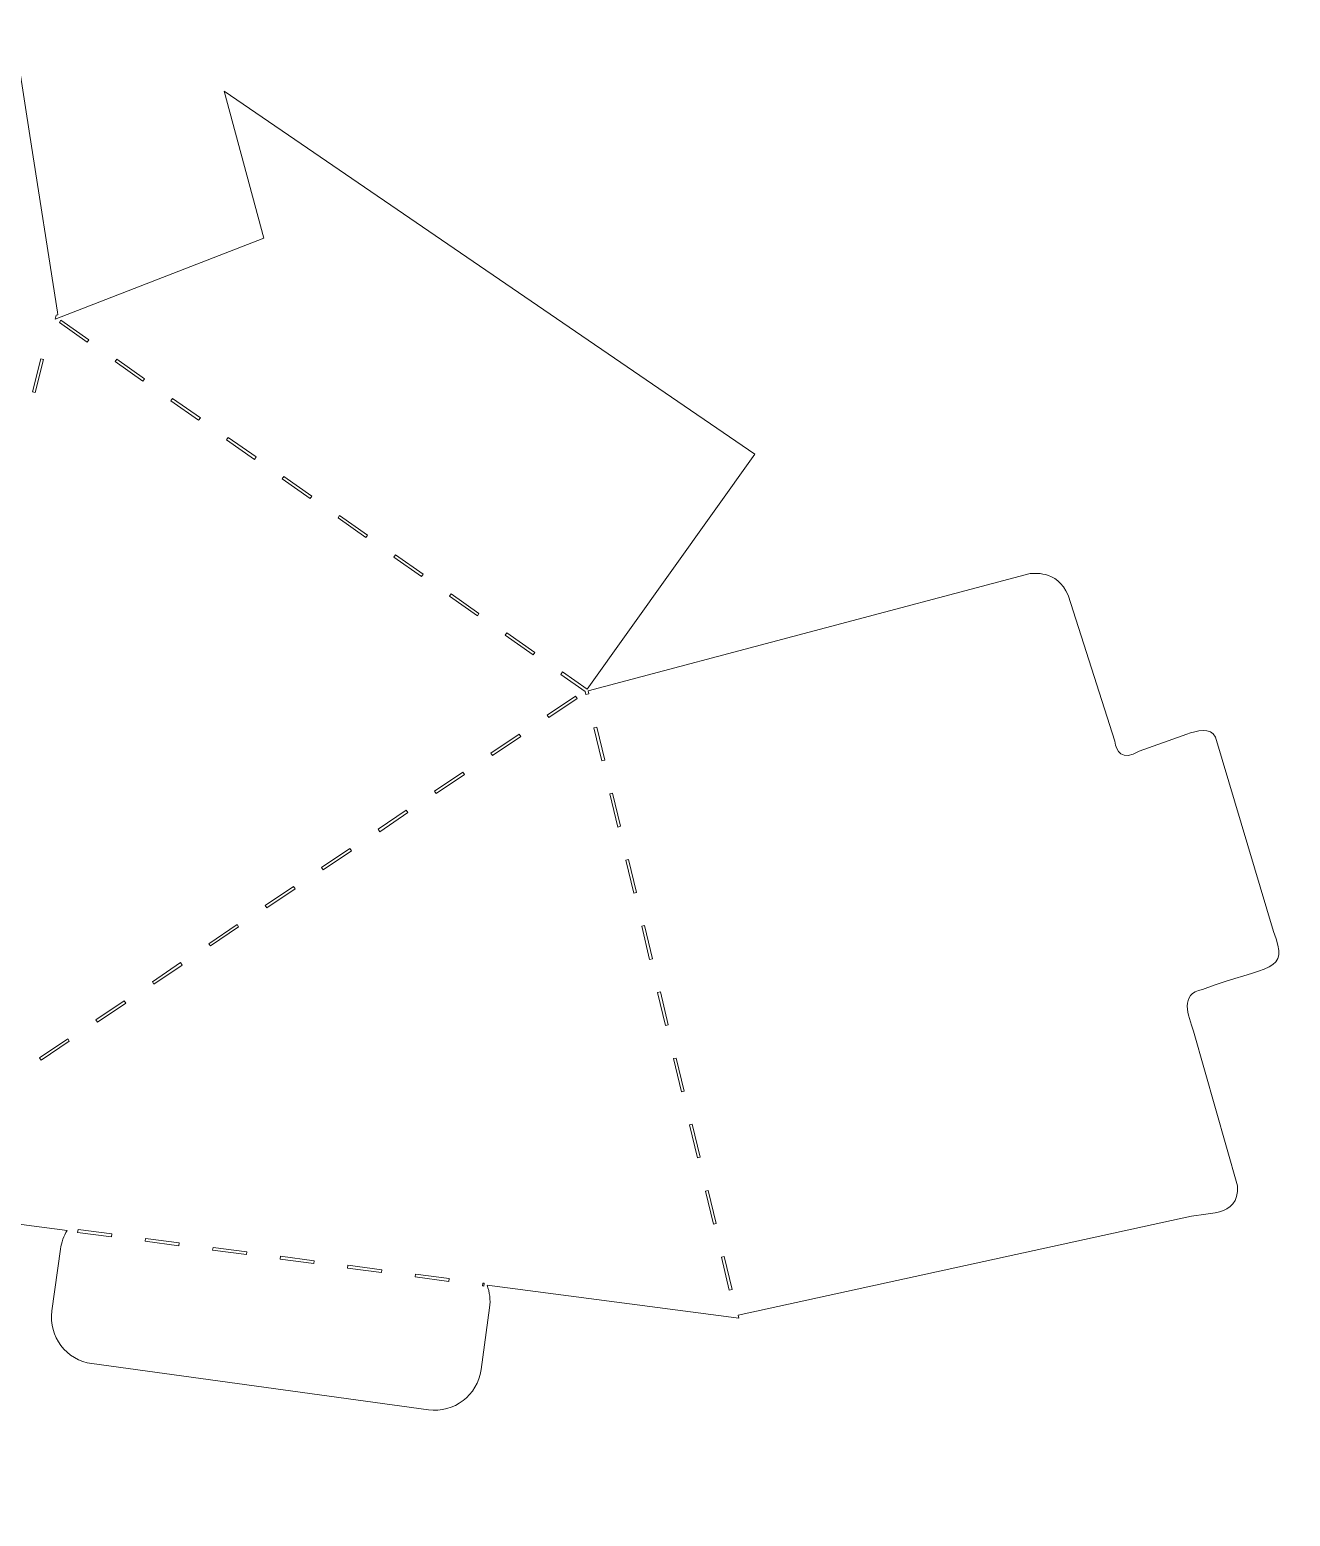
# Model space of a CAD drawing. Header units: centimetres. Extents: x -11.7 to 11.8, y -7.1 to 6.8.
# Drawn here: x 0.07 to 11.83, y -7.07 to 6.8 of the extents above; entities that cross this region are included whole.
import ezdxf

# ---------------------------------------------------------------- set-up
doc = ezdxf.new("R2010")
doc.units = ezdxf.units.CM
doc.header["$MEASUREMENT"] = 0
doc.layers.add('Layer 1', color=7, linetype='Continuous')

msp = doc.modelspace()

# ---------------------------------------------------------------- linework, layer by layer
at = {"layer": 'Layer 1', "color": 32, "lineweight": 13}
for points, knots in [([(-0.0791, 6.79717), (-0.0791, 6.79717), (-1.70794, 6.60535), (-1.70794, 6.60535), (-1.70794, 6.60535), (-1.70794, 6.60535), (-1.21681, 5.2229), (-1.21681, 5.2229), (-1.21681, 5.2229), (-1.21681, 5.2229), (-4.3885, 4.77642), (-4.3885, 4.77642), (-4.3885, 4.77642), (-4.3885, 4.77642), (-4.4224, 6.32589), (-4.4224, 6.32589), (-4.4224, 6.32589), (-4.4224, 6.32589), (-6.03801, 6.1167), (-6.03801, 6.1167), (-6.03801, 6.1167), (-6.03801, 6.1167), (-5.68413, 3.47252), (-5.68413, 3.47252), (-5.68413, 3.47252), (-5.68413, 3.47252), (-7.75201, 3.74206), (-7.75201, 3.74206), (-7.75201, 3.74206), (-7.75201, 3.74206), (-7.72224, 5.16254), (-7.72224, 5.16254), (-7.72224, 5.16254), (-7.72224, 5.16254), (-11.71745, 0.68943), (-11.71745, 0.68943), (-11.71745, 0.68943), (-11.71745, 0.68943), (-9.72894, -1.01961), (-9.72894, -1.01961), (-9.72894, -1.01961), (-9.72894, -1.01961), (-9.72398, -1.02374), (-9.72398, -1.02374), (-9.72398, -1.02374), (-9.72398, -1.02374), (-9.71737, -1.02953), (-9.71737, -1.02953), (-9.71737, -1.02953), (-9.71737, -1.02953), (-9.72564, -1.02622), (-9.72564, -1.02622), (-9.72564, -1.02622), (-9.72564, -1.02622), (-9.72646, -1.02705), (-9.72646, -1.02705), (-9.72646, -1.02705), (-9.72646, -1.02705), (-9.73804, -7.06947), (-9.73804, -7.06947), (-9.73804, -7.06947), (-9.73804, -7.06947), (-1.76581, -4.12515), (-1.76581, -4.12515), (-1.76581, -4.12515), (-1.76581, -4.12515), (-1.78731, -4.11605), (-1.78731, -4.11605), (-1.78731, -4.11605), (-1.78731, -4.11605), (-1.78483, -4.11522), (-1.78483, -4.11522), (-1.78483, -4.11522), (-1.78483, -4.11522), (0.42113, -4.40295), (0.42113, -4.40295), (0.42113, -4.40295), (0.38865, -4.45428), (0.36627, -4.51392), (0.35746, -4.57824), (0.35746, -4.57824), (0.35746, -4.57824), (0.27891, -5.15454), (0.27891, -5.15454), (0.27891, -5.15454), (0.24611, -5.39403), (0.41232, -5.61287), (0.65181, -5.64567), (0.65181, -5.64567), (0.65181, -5.64567), (3.7896, -6.07562), (3.7896, -6.07562), (3.7896, -6.07562), (4.02909, -6.10842), (4.24876, -5.94139), (4.28156, -5.7019), (4.28156, -5.7019), (4.28156, -5.7019), (4.36094, -5.1256), (4.36094, -5.1256), (4.36094, -5.1256), (4.37107, -5.05161), (4.3612, -4.97998), (4.33696, -4.91476), (4.33696, -4.91476), (4.33696, -4.91476), (6.68514, -5.22151), (6.68514, -5.22151), (6.68514, -5.22151), (6.68514, -5.22151), (6.67853, -5.19257), (6.67853, -5.19257), (6.67853, -5.19257), (6.67853, -5.19257), (10.82091, -4.28968), (10.82091, -4.28968), (10.82091, -4.28968), (11.04128, -4.22483), (11.3521, -4.29537), (11.33685, -3.98624), (11.33685, -3.98624), (11.33685, -3.98624), (10.92757, -2.54509), (10.92757, -2.54509), (10.92757, -2.54509), (10.87612, -2.39523), (10.79461, -2.1966), (11.0086, -2.15648), (11.0086, -2.15648), (11.62719, -1.92153), (11.82858, -2.00823), (11.67254, -1.61491), (11.67254, -1.61491), (11.67254, -1.61491), (11.13014, 0.19831), (11.13014, 0.19831), (11.13014, 0.19831), (11.09002, 0.29326), (10.95347, 0.25844), (10.8639, 0.22642), (10.8639, 0.22642), (10.8639, 0.22642), (10.41989, 0.06767), (10.41989, 0.06767), (10.41989, 0.06767), (10.2557, -0.02944), (10.20397, 0.0644), (10.19252, 0.16027), (10.19252, 0.16027), (10.19252, 0.16027), (9.75678, 1.52122), (9.75678, 1.52122), (9.75678, 1.52122), (9.6518, 1.76895), (9.41972, 1.71933), (9.40373, 1.72627), (9.40373, 1.72627), (9.40373, 1.72627), (5.27871, 0.6299), (5.27871, 0.6299), (5.27871, 0.6299), (5.27871, 0.6299), (5.28532, 0.60096), (5.28532, 0.60096), (5.28532, 0.60096), (5.28532, 0.60096), (5.25969, 0.59517), (5.25969, 0.59517), (5.25969, 0.59517), (5.25969, 0.59517), (5.25308, 0.62494), (5.25308, 0.62494), (5.25308, 0.62494), (5.25308, 0.62494), (5.02653, 0.78369), (5.02653, 0.78369), (5.02653, 0.78369), (5.02653, 0.78369), (5.04141, 0.80601), (5.04141, 0.80601), (5.04141, 0.80601), (5.04141, 0.80601), (5.27044, 0.64478), (5.27044, 0.64478), (5.27044, 0.64478), (5.27044, 0.64478), (6.83396, 2.83669), (6.83396, 2.83669), (6.83396, 2.83669), (6.83396, 2.83669), (1.88542, 6.22501), (1.88542, 6.22501), (1.88542, 6.22501), (1.88542, 6.22501), (2.25418, 4.85248), (2.25418, 4.85248), (2.25418, 4.85248), (2.25418, 4.85248), (0.30867, 4.09594), (0.30867, 4.09594), (0.30867, 4.09594), (0.30867, 4.09594), (0.31777, 4.1348), (0.31777, 4.1348), (0.31777, 4.1348), (0.31777, 4.1348), (0.33431, 4.13645), (0.33431, 4.13645), (0.33431, 4.13645), (0.33431, 4.13645), (0.331, 4.16374), (0.331, 4.16374), (0.331, 4.16374), (0.331, 4.16374), (0.07138, 5.80994), (0.07138, 5.80994), (0.07138, 5.80994), (0.07138, 5.80994), (-0.0791, 6.79717), (-0.0791, 6.79717)], [0, 0, 0, 0, 0.01785714, 0.01785714, 0.01785714, 0.01785714, 0.03571429, 0.03571429, 0.03571429, 0.03571429, 0.05357143, 0.05357143, 0.05357143, 0.05357143, 0.07142857, 0.07142857, 0.07142857, 0.07142857, 0.08928571, 0.08928571, 0.08928571, 0.08928571, 0.10714286, 0.10714286, 0.10714286, 0.10714286, 0.125, 0.125, 0.125, 0.125, 0.14285714, 0.14285714, 0.14285714, 0.14285714, 0.16071429, 0.16071429, 0.16071429, 0.16071429, 0.17857143, 0.17857143, 0.17857143, 0.17857143, 0.19642857, 0.19642857, 0.19642857, 0.19642857, 0.21428571, 0.21428571, 0.21428571, 0.21428571, 0.23214286, 0.23214286, 0.23214286, 0.23214286, 0.25, 0.25, 0.25, 0.25, 0.26785714, 0.26785714, 0.26785714, 0.26785714, 0.28571429, 0.28571429, 0.28571429, 0.28571429, 0.30357143, 0.30357143, 0.30357143, 0.30357143, 0.32142857, 0.32142857, 0.32142857, 0.32142857, 0.33928571, 0.33928571, 0.33928571, 0.33928571, 0.35714286, 0.35714286, 0.35714286, 0.35714286, 0.375, 0.375, 0.375, 0.375, 0.39285714, 0.39285714, 0.39285714, 0.39285714, 0.41071429, 0.41071429, 0.41071429, 0.41071429, 0.42857143, 0.42857143, 0.42857143, 0.42857143, 0.44642857, 0.44642857, 0.44642857, 0.44642857, 0.46428571, 0.46428571, 0.46428571, 0.46428571, 0.48214286, 0.48214286, 0.48214286, 0.48214286, 0.5, 0.5, 0.5, 0.5, 0.51785714, 0.51785714, 0.51785714, 0.51785714, 0.53571429, 0.53571429, 0.53571429, 0.53571429, 0.55357143, 0.55357143, 0.55357143, 0.55357143, 0.57142857, 0.57142857, 0.57142857, 0.57142857, 0.58928571, 0.58928571, 0.58928571, 0.58928571, 0.60714286, 0.60714286, 0.60714286, 0.60714286, 0.625, 0.625, 0.625, 0.625, 0.64285714, 0.64285714, 0.64285714, 0.64285714, 0.66071429, 0.66071429, 0.66071429, 0.66071429, 0.67857143, 0.67857143, 0.67857143, 0.67857143, 0.69642857, 0.69642857, 0.69642857, 0.69642857, 0.71428571, 0.71428571, 0.71428571, 0.71428571, 0.73214286, 0.73214286, 0.73214286, 0.73214286, 0.75, 0.75, 0.75, 0.75, 0.76785714, 0.76785714, 0.76785714, 0.76785714, 0.78571429, 0.78571429, 0.78571429, 0.78571429, 0.80357143, 0.80357143, 0.80357143, 0.80357143, 0.82142857, 0.82142857, 0.82142857, 0.82142857, 0.83928571, 0.83928571, 0.83928571, 0.83928571, 0.85714286, 0.85714286, 0.85714286, 0.85714286, 0.875, 0.875, 0.875, 0.875, 0.89285714, 0.89285714, 0.89285714, 0.89285714, 0.91071429, 0.91071429, 0.91071429, 0.91071429, 0.92857143, 0.92857143, 0.92857143, 0.92857143, 0.94642857, 0.94642857, 0.94642857, 0.94642857, 0.96428571, 0.96428571, 0.96428571, 0.96428571, 1, 1, 1, 1]), ([(0.36325, 4.08767), (0.36325, 4.08767), (0.62287, 3.90577), (0.62287, 3.90577), (0.62287, 3.90577), (0.62287, 3.90577), (0.60799, 3.88427), (0.60799, 3.88427), (0.60799, 3.88427), (0.60799, 3.88427), (0.34837, 4.06617), (0.34837, 4.06617), (0.34837, 4.06617), (0.34837, 4.06617), (0.36325, 4.08767), (0.36325, 4.08767)], [0, 0, 0, 0, 0.2, 0.2, 0.2, 0.2, 0.4, 0.4, 0.4, 0.4, 0.6, 0.6, 0.6, 0.6, 1, 1, 1, 1]), ([(0.17556, 3.72717), (0.17556, 3.72717), (0.20119, 3.72056), (0.20119, 3.72056), (0.20119, 3.72056), (0.20119, 3.72056), (0.12264, 3.41298), (0.12264, 3.41298), (0.12264, 3.41298), (0.12264, 3.41298), (0.09701, 3.41959), (0.09701, 3.41959), (0.09701, 3.41959), (0.09701, 3.41959), (0.17556, 3.72717), (0.17556, 3.72717)], [0, 0, 0, 0, 0.2, 0.2, 0.2, 0.2, 0.4, 0.4, 0.4, 0.4, 0.6, 0.6, 0.6, 0.6, 1, 1, 1, 1]), ([(0.88332, 3.72304), (0.88332, 3.72304), (1.14294, 3.54114), (1.14294, 3.54114), (1.14294, 3.54114), (1.14294, 3.54114), (1.12806, 3.51964), (1.12806, 3.51964), (1.12806, 3.51964), (1.12806, 3.51964), (0.86761, 3.70154), (0.86761, 3.70154), (0.86761, 3.70154), (0.86761, 3.70154), (0.88332, 3.72304), (0.88332, 3.72304)], [0, 0, 0, 0, 0.2, 0.2, 0.2, 0.2, 0.4, 0.4, 0.4, 0.4, 0.6, 0.6, 0.6, 0.6, 1, 1, 1, 1]), ([(1.40257, 3.35841), (1.40257, 3.35841), (1.66302, 3.17651), (1.66302, 3.17651), (1.66302, 3.17651), (1.66302, 3.17651), (1.64731, 3.15419), (1.64731, 3.15419), (1.64731, 3.15419), (1.64731, 3.15419), (1.38769, 3.33692), (1.38769, 3.33692), (1.38769, 3.33692), (1.38769, 3.33692), (1.40257, 3.35842), (1.40257, 3.35842), (1.40257, 3.35842), (1.40257, 3.35842), (1.40257, 3.35841), (1.40257, 3.35841)], [0, 0, 0, 0, 0.16666667, 0.16666667, 0.16666667, 0.16666667, 0.33333333, 0.33333333, 0.33333333, 0.33333333, 0.5, 0.5, 0.5, 0.5, 0.66666667, 0.66666667, 0.66666667, 0.66666667, 1, 1, 1, 1]), ([(1.92264, 2.99378), (1.92264, 2.99378), (2.18226, 2.81188), (2.18226, 2.81188), (2.18226, 2.81188), (2.18226, 2.81188), (2.16738, 2.78956), (2.16738, 2.78956), (2.16738, 2.78956), (2.16738, 2.78956), (1.90776, 2.97229), (1.90776, 2.97229), (1.90776, 2.97229), (1.90776, 2.97229), (1.92264, 2.99379), (1.92264, 2.99379), (1.92264, 2.99379), (1.92264, 2.99379), (1.92264, 2.99378), (1.92264, 2.99378)], [0, 0, 0, 0, 0.16666667, 0.16666667, 0.16666667, 0.16666667, 0.33333333, 0.33333333, 0.33333333, 0.33333333, 0.5, 0.5, 0.5, 0.5, 0.66666667, 0.66666667, 0.66666667, 0.66666667, 1, 1, 1, 1]), ([(2.44271, 2.62915), (2.44271, 2.62915), (2.70233, 2.44642), (2.70233, 2.44642), (2.70233, 2.44642), (2.70233, 2.44642), (2.68745, 2.42492), (2.68745, 2.42492), (2.68745, 2.42492), (2.68745, 2.42492), (2.427, 2.60765), (2.427, 2.60765), (2.427, 2.60765), (2.427, 2.60765), (2.44271, 2.62915), (2.44271, 2.62915)], [0, 0, 0, 0, 0.2, 0.2, 0.2, 0.2, 0.4, 0.4, 0.4, 0.4, 0.6, 0.6, 0.6, 0.6, 1, 1, 1, 1]), ([(2.96196, 2.26452), (2.96196, 2.26452), (3.22241, 2.08179), (3.22241, 2.08179), (3.22241, 2.08179), (3.22241, 2.08179), (3.2067, 2.06029), (3.2067, 2.06029), (3.2067, 2.06029), (3.2067, 2.06029), (2.94708, 2.24302), (2.94708, 2.24302), (2.94708, 2.24302), (2.94708, 2.24302), (2.96196, 2.26452), (2.96196, 2.26452)], [0, 0, 0, 0, 0.2, 0.2, 0.2, 0.2, 0.4, 0.4, 0.4, 0.4, 0.6, 0.6, 0.6, 0.6, 1, 1, 1, 1]), ([(3.48203, 1.89989), (3.48203, 1.89989), (3.74165, 1.71716), (3.74165, 1.71716), (3.74165, 1.71716), (3.74165, 1.71716), (3.72677, 1.69566), (3.72677, 1.69566), (3.72677, 1.69566), (3.72677, 1.69566), (3.46715, 1.87839), (3.46715, 1.87839), (3.46715, 1.87839), (3.46715, 1.87839), (3.48203, 1.89989), (3.48203, 1.89989)], [0, 0, 0, 0, 0.2, 0.2, 0.2, 0.2, 0.4, 0.4, 0.4, 0.4, 0.6, 0.6, 0.6, 0.6, 1, 1, 1, 1]), ([(4.0021, 1.53527), (4.0021, 1.53527), (4.26172, 1.35254), (4.26172, 1.35254), (4.26172, 1.35254), (4.26172, 1.35254), (4.24684, 1.33104), (4.24684, 1.33104), (4.24684, 1.33104), (4.24684, 1.33104), (3.98639, 1.51377), (3.98639, 1.51377), (3.98639, 1.51377), (3.98639, 1.51377), (4.0021, 1.53527), (4.0021, 1.53527)], [0, 0, 0, 0, 0.2, 0.2, 0.2, 0.2, 0.4, 0.4, 0.4, 0.4, 0.6, 0.6, 0.6, 0.6, 1, 1, 1, 1]), ([(4.52217, 1.17064), (4.52217, 1.17064), (4.78179, 0.98791), (4.78179, 0.98791), (4.78179, 0.98791), (4.78179, 0.98791), (4.76691, 0.96641), (4.76691, 0.96641), (4.76691, 0.96641), (4.76691, 0.96641), (4.50646, 1.14831), (4.50646, 1.14831), (4.50646, 1.14831), (4.50646, 1.14831), (4.52217, 1.17063), (4.52217, 1.17063), (4.52217, 1.17063), (4.52217, 1.17063), (4.52217, 1.17064), (4.52217, 1.17064)], [0, 0, 0, 0, 0.16666667, 0.16666667, 0.16666667, 0.16666667, 0.33333333, 0.33333333, 0.33333333, 0.33333333, 0.5, 0.5, 0.5, 0.5, 0.66666667, 0.66666667, 0.66666667, 0.66666667, 1, 1, 1, 1]), ([(5.16296, 0.58194), (5.16296, 0.58194), (5.17784, 0.55962), (5.17784, 0.55962), (5.17784, 0.55962), (5.17784, 0.55962), (4.91408, 0.38185), (4.91408, 0.38185), (4.91408, 0.38185), (4.91408, 0.38185), (4.8992, 0.40417), (4.8992, 0.40417), (4.8992, 0.40417), (4.8992, 0.40417), (5.16296, 0.58194), (5.16296, 0.58194)], [0, 0, 0, 0, 0.2, 0.2, 0.2, 0.2, 0.4, 0.4, 0.4, 0.4, 0.6, 0.6, 0.6, 0.6, 1, 1, 1, 1]), ([(5.35974, 0.29255), (5.35974, 0.29255), (5.43415, -0.01668), (5.43415, -0.01668), (5.43415, -0.01668), (5.43415, -0.01668), (5.40852, -0.02247), (5.40852, -0.02247), (5.40852, -0.02247), (5.40852, -0.02247), (5.33411, 0.28593), (5.33411, 0.28593), (5.33411, 0.28593), (5.33411, 0.28593), (5.35974, 0.29254), (5.35974, 0.29254), (5.35974, 0.29254), (5.35974, 0.29254), (5.35974, 0.29255), (5.35974, 0.29255)], [0, 0, 0, 0, 0.16666667, 0.16666667, 0.16666667, 0.16666667, 0.33333333, 0.33333333, 0.33333333, 0.33333333, 0.5, 0.5, 0.5, 0.5, 0.66666667, 0.66666667, 0.66666667, 0.66666667, 1, 1, 1, 1]), ([(4.63627, 0.22641), (4.63627, 0.22641), (4.65115, 0.20491), (4.65115, 0.20491), (4.65115, 0.20491), (4.65115, 0.20491), (4.38822, 0.02714), (4.38822, 0.02714), (4.38822, 0.02714), (4.38822, 0.02714), (4.37334, 0.04864), (4.37334, 0.04864), (4.37334, 0.04864), (4.37334, 0.04864), (4.63627, 0.22641), (4.63627, 0.22641)], [0, 0, 0, 0, 0.2, 0.2, 0.2, 0.2, 0.4, 0.4, 0.4, 0.4, 0.6, 0.6, 0.6, 0.6, 1, 1, 1, 1]), ([(4.11041, -0.12913), (4.11041, -0.12913), (4.12529, -0.15063), (4.12529, -0.15063), (4.12529, -0.15063), (4.12529, -0.15063), (3.86153, -0.3284), (3.86153, -0.3284), (3.86153, -0.3284), (3.86153, -0.3284), (3.84665, -0.3069), (3.84665, -0.3069), (3.84665, -0.3069), (3.84665, -0.3069), (4.11041, -0.12913), (4.11041, -0.12913)], [0, 0, 0, 0, 0.2, 0.2, 0.2, 0.2, 0.4, 0.4, 0.4, 0.4, 0.6, 0.6, 0.6, 0.6, 1, 1, 1, 1]), ([(5.50774, -0.32509), (5.50774, -0.32509), (5.58215, -0.63349), (5.58215, -0.63349), (5.58215, -0.63349), (5.58215, -0.63349), (5.55652, -0.6401), (5.55652, -0.6401), (5.55652, -0.6401), (5.55652, -0.6401), (5.48211, -0.33087), (5.48211, -0.33087), (5.48211, -0.33087), (5.48211, -0.33087), (5.50774, -0.32508), (5.50774, -0.32508), (5.50774, -0.32508), (5.50774, -0.32508), (5.50774, -0.32509), (5.50774, -0.32509)], [0, 0, 0, 0, 0.16666667, 0.16666667, 0.16666667, 0.16666667, 0.33333333, 0.33333333, 0.33333333, 0.33333333, 0.5, 0.5, 0.5, 0.5, 0.66666667, 0.66666667, 0.66666667, 0.66666667, 1, 1, 1, 1]), ([(3.58373, -0.48384), (3.58373, -0.48384), (3.59861, -0.50616), (3.59861, -0.50616), (3.59861, -0.50616), (3.59861, -0.50616), (3.33568, -0.68393), (3.33568, -0.68393), (3.33568, -0.68393), (3.33568, -0.68393), (3.3208, -0.66161), (3.3208, -0.66161), (3.3208, -0.66161), (3.3208, -0.66161), (3.58373, -0.48384), (3.58373, -0.48384)], [0, 0, 0, 0, 0.2, 0.2, 0.2, 0.2, 0.4, 0.4, 0.4, 0.4, 0.6, 0.6, 0.6, 0.6, 1, 1, 1, 1]), ([(3.05787, -0.83937), (3.05787, -0.83937), (3.07193, -0.86169), (3.07193, -0.86169), (3.07193, -0.86169), (3.07193, -0.86169), (2.809, -1.03946), (2.809, -1.03946), (2.809, -1.03946), (2.809, -1.03946), (2.79412, -1.01714), (2.79412, -1.01714), (2.79412, -1.01714), (2.79412, -1.01714), (3.05788, -0.83937), (3.05788, -0.83937), (3.05788, -0.83937), (3.05788, -0.83937), (3.05787, -0.83937), (3.05787, -0.83937)], [0, 0, 0, 0, 0.16666667, 0.16666667, 0.16666667, 0.16666667, 0.33333333, 0.33333333, 0.33333333, 0.33333333, 0.5, 0.5, 0.5, 0.5, 0.66666667, 0.66666667, 0.66666667, 0.66666667, 1, 1, 1, 1]), ([(5.65657, -0.94272), (5.65657, -0.94272), (5.73098, -1.25112), (5.73098, -1.25112), (5.73098, -1.25112), (5.73098, -1.25112), (5.70535, -1.25773), (5.70535, -1.25773), (5.70535, -1.25773), (5.70535, -1.25773), (5.63094, -0.9485), (5.63094, -0.9485), (5.63094, -0.9485), (5.63094, -0.9485), (5.65657, -0.94271), (5.65657, -0.94271), (5.65657, -0.94271), (5.65657, -0.94271), (5.65657, -0.94272), (5.65657, -0.94272)], [0, 0, 0, 0, 0.16666667, 0.16666667, 0.16666667, 0.16666667, 0.33333333, 0.33333333, 0.33333333, 0.33333333, 0.5, 0.5, 0.5, 0.5, 0.66666667, 0.66666667, 0.66666667, 0.66666667, 1, 1, 1, 1]), ([(2.53118, -1.1949), (2.53118, -1.1949), (2.54606, -1.2164), (2.54606, -1.2164), (2.54606, -1.2164), (2.54606, -1.2164), (2.28313, -1.39417), (2.28313, -1.39417), (2.28313, -1.39417), (2.28313, -1.39417), (2.26825, -1.37267), (2.26825, -1.37267), (2.26825, -1.37267), (2.26825, -1.37267), (2.53118, -1.1949), (2.53118, -1.1949)], [0, 0, 0, 0, 0.2, 0.2, 0.2, 0.2, 0.4, 0.4, 0.4, 0.4, 0.6, 0.6, 0.6, 0.6, 1, 1, 1, 1]), ([(2.00532, -1.55044), (2.00532, -1.55044), (2.01938, -1.57194), (2.01938, -1.57194), (2.01938, -1.57194), (2.01938, -1.57194), (1.75645, -1.74971), (1.75645, -1.74971), (1.75645, -1.74971), (1.75645, -1.74971), (1.74157, -1.72821), (1.74157, -1.72821), (1.74157, -1.72821), (1.74157, -1.72821), (2.00533, -1.55044), (2.00533, -1.55044), (2.00533, -1.55044), (2.00533, -1.55044), (2.00532, -1.55044), (2.00532, -1.55044)], [0, 0, 0, 0, 0.16666667, 0.16666667, 0.16666667, 0.16666667, 0.33333333, 0.33333333, 0.33333333, 0.33333333, 0.5, 0.5, 0.5, 0.5, 0.66666667, 0.66666667, 0.66666667, 0.66666667, 1, 1, 1, 1]), ([(5.8054, -1.55953), (5.8054, -1.55953), (5.87981, -1.86876), (5.87981, -1.86876), (5.87981, -1.86876), (5.87981, -1.86876), (5.85335, -1.87455), (5.85335, -1.87455), (5.85335, -1.87455), (5.85335, -1.87455), (5.77976, -1.56615), (5.77976, -1.56615), (5.77976, -1.56615), (5.77976, -1.56615), (5.80539, -1.55954), (5.80539, -1.55954), (5.80539, -1.55954), (5.80539, -1.55954), (5.8054, -1.55953), (5.8054, -1.55953)], [0, 0, 0, 0, 0.16666667, 0.16666667, 0.16666667, 0.16666667, 0.33333333, 0.33333333, 0.33333333, 0.33333333, 0.5, 0.5, 0.5, 0.5, 0.66666667, 0.66666667, 0.66666667, 0.66666667, 1, 1, 1, 1]), ([(1.47864, -1.90514), (1.47864, -1.90514), (1.49352, -1.92746), (1.49352, -1.92746), (1.49352, -1.92746), (1.49352, -1.92746), (1.23059, -2.10523), (1.23059, -2.10523), (1.23059, -2.10523), (1.23059, -2.10523), (1.21571, -2.08291), (1.21571, -2.08291), (1.21571, -2.08291), (1.21571, -2.08291), (1.47864, -1.90514), (1.47864, -1.90514)], [0, 0, 0, 0, 0.2, 0.2, 0.2, 0.2, 0.4, 0.4, 0.4, 0.4, 0.6, 0.6, 0.6, 0.6, 1, 1, 1, 1]), ([(5.9534, -2.17717), (5.9534, -2.17717), (6.02781, -2.48557), (6.02781, -2.48557), (6.02781, -2.48557), (6.02781, -2.48557), (6.00218, -2.49218), (6.00218, -2.49218), (6.00218, -2.49218), (6.00218, -2.49218), (5.92777, -2.18378), (5.92777, -2.18378), (5.92777, -2.18378), (5.92777, -2.18378), (5.9534, -2.17717), (5.9534, -2.17717)], [0, 0, 0, 0, 0.2, 0.2, 0.2, 0.2, 0.4, 0.4, 0.4, 0.4, 0.6, 0.6, 0.6, 0.6, 1, 1, 1, 1]), ([(0.95278, -2.26068), (0.95278, -2.26068), (0.96684, -2.283), (0.96684, -2.283), (0.96684, -2.283), (0.96684, -2.283), (0.70391, -2.46077), (0.70391, -2.46077), (0.70391, -2.46077), (0.70391, -2.46077), (0.68903, -2.43845), (0.68903, -2.43845), (0.68903, -2.43845), (0.68903, -2.43845), (0.95279, -2.26068), (0.95279, -2.26068), (0.95279, -2.26068), (0.95279, -2.26068), (0.95278, -2.26068), (0.95278, -2.26068)], [0, 0, 0, 0, 0.16666667, 0.16666667, 0.16666667, 0.16666667, 0.33333333, 0.33333333, 0.33333333, 0.33333333, 0.5, 0.5, 0.5, 0.5, 0.66666667, 0.66666667, 0.66666667, 0.66666667, 1, 1, 1, 1]), ([(0.42609, -2.61621), (0.42609, -2.61621), (0.44097, -2.63771), (0.44097, -2.63771), (0.44097, -2.63771), (0.44097, -2.63771), (0.17804, -2.81548), (0.17804, -2.81548), (0.17804, -2.81548), (0.17804, -2.81548), (0.16316, -2.79398), (0.16316, -2.79398), (0.16316, -2.79398), (0.16316, -2.79398), (0.42609, -2.61621), (0.42609, -2.61621)], [0, 0, 0, 0, 0.2, 0.2, 0.2, 0.2, 0.4, 0.4, 0.4, 0.4, 0.6, 0.6, 0.6, 0.6, 1, 1, 1, 1]), ([(6.10223, -2.79481), (6.10223, -2.79481), (6.17664, -3.10321), (6.17664, -3.10321), (6.17664, -3.10321), (6.17664, -3.10321), (6.15101, -3.10982), (6.15101, -3.10982), (6.15101, -3.10982), (6.15101, -3.10982), (6.0766, -2.80059), (6.0766, -2.80059), (6.0766, -2.80059), (6.0766, -2.80059), (6.10223, -2.7948), (6.10223, -2.7948), (6.10223, -2.7948), (6.10223, -2.7948), (6.10223, -2.79481), (6.10223, -2.79481)], [0, 0, 0, 0, 0.16666667, 0.16666667, 0.16666667, 0.16666667, 0.33333333, 0.33333333, 0.33333333, 0.33333333, 0.5, 0.5, 0.5, 0.5, 0.66666667, 0.66666667, 0.66666667, 0.66666667, 1, 1, 1, 1]), ([(6.25106, -3.41162), (6.25106, -3.41162), (6.32465, -3.72085), (6.32465, -3.72085), (6.32465, -3.72085), (6.32465, -3.72085), (6.29902, -3.72664), (6.29902, -3.72664), (6.29902, -3.72664), (6.29902, -3.72664), (6.22461, -3.41824), (6.22461, -3.41824), (6.22461, -3.41824), (6.22461, -3.41824), (6.25107, -3.41163), (6.25107, -3.41163), (6.25107, -3.41163), (6.25107, -3.41163), (6.25106, -3.41162), (6.25106, -3.41162)], [0, 0, 0, 0, 0.16666667, 0.16666667, 0.16666667, 0.16666667, 0.33333333, 0.33333333, 0.33333333, 0.33333333, 0.5, 0.5, 0.5, 0.5, 0.66666667, 0.66666667, 0.66666667, 0.66666667, 1, 1, 1, 1]), ([(6.39906, -4.02925), (6.39906, -4.02925), (6.47347, -4.33848), (6.47347, -4.33848), (6.47347, -4.33848), (6.47347, -4.33848), (6.44784, -4.34427), (6.44784, -4.34427), (6.44784, -4.34427), (6.44784, -4.34427), (6.37343, -4.03587), (6.37343, -4.03587), (6.37343, -4.03587), (6.37343, -4.03587), (6.39906, -4.02926), (6.39906, -4.02926), (6.39906, -4.02926), (6.39906, -4.02926), (6.39906, -4.02925), (6.39906, -4.02925)], [0, 0, 0, 0, 0.16666667, 0.16666667, 0.16666667, 0.16666667, 0.33333333, 0.33333333, 0.33333333, 0.33333333, 0.5, 0.5, 0.5, 0.5, 0.66666667, 0.66666667, 0.66666667, 0.66666667, 1, 1, 1, 1]), ([(0.522, -4.39471), (0.522, -4.39471), (0.83619, -4.43605), (0.83619, -4.43605), (0.83619, -4.43605), (0.83619, -4.43605), (0.83288, -4.46251), (0.83288, -4.46251), (0.83288, -4.46251), (0.83288, -4.46251), (0.51869, -4.42117), (0.51869, -4.42117), (0.51869, -4.42117), (0.51869, -4.42117), (0.522, -4.39471), (0.522, -4.39471)], [0, 0, 0, 0, 0.2, 0.2, 0.2, 0.2, 0.4, 0.4, 0.4, 0.4, 0.6, 0.6, 0.6, 0.6, 1, 1, 1, 1]), ([(1.15121, -4.47822), (1.15121, -4.47822), (1.46623, -4.51956), (1.46623, -4.51956), (1.46623, -4.51956), (1.46623, -4.51956), (1.46292, -4.54602), (1.46292, -4.54602), (1.46292, -4.54602), (1.46292, -4.54602), (1.1479, -4.50385), (1.1479, -4.50385), (1.1479, -4.50385), (1.1479, -4.50385), (1.15121, -4.47822), (1.15121, -4.47822)], [0, 0, 0, 0, 0.2, 0.2, 0.2, 0.2, 0.4, 0.4, 0.4, 0.4, 0.6, 0.6, 0.6, 0.6, 1, 1, 1, 1]), ([(1.78125, -4.5609), (1.78125, -4.5609), (2.09544, -4.60307), (2.09544, -4.60307), (2.09544, -4.60307), (2.09544, -4.60307), (2.09213, -4.6287), (2.09213, -4.6287), (2.09213, -4.6287), (2.09213, -4.6287), (1.77711, -4.58736), (1.77711, -4.58736), (1.77711, -4.58736), (1.77711, -4.58736), (1.78124, -4.5609), (1.78124, -4.5609), (1.78124, -4.5609), (1.78124, -4.5609), (1.78125, -4.5609), (1.78125, -4.5609)], [0, 0, 0, 0, 0.16666667, 0.16666667, 0.16666667, 0.16666667, 0.33333333, 0.33333333, 0.33333333, 0.33333333, 0.5, 0.5, 0.5, 0.5, 0.66666667, 0.66666667, 0.66666667, 0.66666667, 1, 1, 1, 1]), ([(2.41047, -4.64441), (2.41047, -4.64441), (2.72549, -4.68575), (2.72549, -4.68575), (2.72549, -4.68575), (2.72549, -4.68575), (2.72136, -4.71221), (2.72136, -4.71221), (2.72136, -4.71221), (2.72136, -4.71221), (2.40717, -4.67087), (2.40717, -4.67087), (2.40717, -4.67087), (2.40717, -4.67087), (2.41048, -4.64441), (2.41048, -4.64441), (2.41048, -4.64441), (2.41048, -4.64441), (2.41047, -4.64441), (2.41047, -4.64441)], [0, 0, 0, 0, 0.16666667, 0.16666667, 0.16666667, 0.16666667, 0.33333333, 0.33333333, 0.33333333, 0.33333333, 0.5, 0.5, 0.5, 0.5, 0.66666667, 0.66666667, 0.66666667, 0.66666667, 1, 1, 1, 1]), ([(6.54789, -4.64689), (6.54789, -4.64689), (6.6223, -4.95529), (6.6223, -4.95529), (6.6223, -4.95529), (6.6223, -4.95529), (6.59584, -4.9619), (6.59584, -4.9619), (6.59584, -4.9619), (6.59584, -4.9619), (6.52225, -4.65267), (6.52225, -4.65267), (6.52225, -4.65267), (6.52225, -4.65267), (6.54788, -4.64688), (6.54788, -4.64688), (6.54788, -4.64688), (6.54788, -4.64688), (6.54789, -4.64689), (6.54789, -4.64689)], [0, 0, 0, 0, 0.16666667, 0.16666667, 0.16666667, 0.16666667, 0.33333333, 0.33333333, 0.33333333, 0.33333333, 0.5, 0.5, 0.5, 0.5, 0.66666667, 0.66666667, 0.66666667, 0.66666667, 1, 1, 1, 1]), ([(3.03968, -4.72792), (3.03968, -4.72792), (3.3547, -4.76926), (3.3547, -4.76926), (3.3547, -4.76926), (3.3547, -4.76926), (3.35139, -4.79572), (3.35139, -4.79572), (3.35139, -4.79572), (3.35139, -4.79572), (3.03637, -4.75438), (3.03637, -4.75438), (3.03637, -4.75438), (3.03637, -4.75438), (3.03968, -4.72792), (3.03968, -4.72792)], [0, 0, 0, 0, 0.2, 0.2, 0.2, 0.2, 0.4, 0.4, 0.4, 0.4, 0.6, 0.6, 0.6, 0.6, 1, 1, 1, 1]), ([(3.66972, -4.8106), (3.66972, -4.8106), (3.98391, -4.85277), (3.98391, -4.85277), (3.98391, -4.85277), (3.98391, -4.85277), (3.9806, -4.87923), (3.9806, -4.87923), (3.9806, -4.87923), (3.9806, -4.87923), (3.66558, -4.83706), (3.66558, -4.83706), (3.66558, -4.83706), (3.66558, -4.83706), (3.66972, -4.8106), (3.66972, -4.8106)], [0, 0, 0, 0, 0.2, 0.2, 0.2, 0.2, 0.4, 0.4, 0.4, 0.4, 0.6, 0.6, 0.6, 0.6, 1, 1, 1, 1]), ([(4.29893, -4.89411), (4.29893, -4.89411), (4.31051, -4.89576), (4.31051, -4.89576), (4.31051, -4.89576), (4.31051, -4.89576), (4.3072, -4.92222), (4.3072, -4.92222), (4.3072, -4.92222), (4.3072, -4.92222), (4.29562, -4.92057), (4.29562, -4.92057), (4.29562, -4.92057), (4.29562, -4.92057), (4.29893, -4.89411), (4.29893, -4.89411)], [0, 0, 0, 0, 0.2, 0.2, 0.2, 0.2, 0.4, 0.4, 0.4, 0.4, 0.6, 0.6, 0.6, 0.6, 1, 1, 1, 1])]:
    msp.add_open_spline(points, degree=3, knots=knots, dxfattribs=at)

doc.saveas('drawing.dxf')
